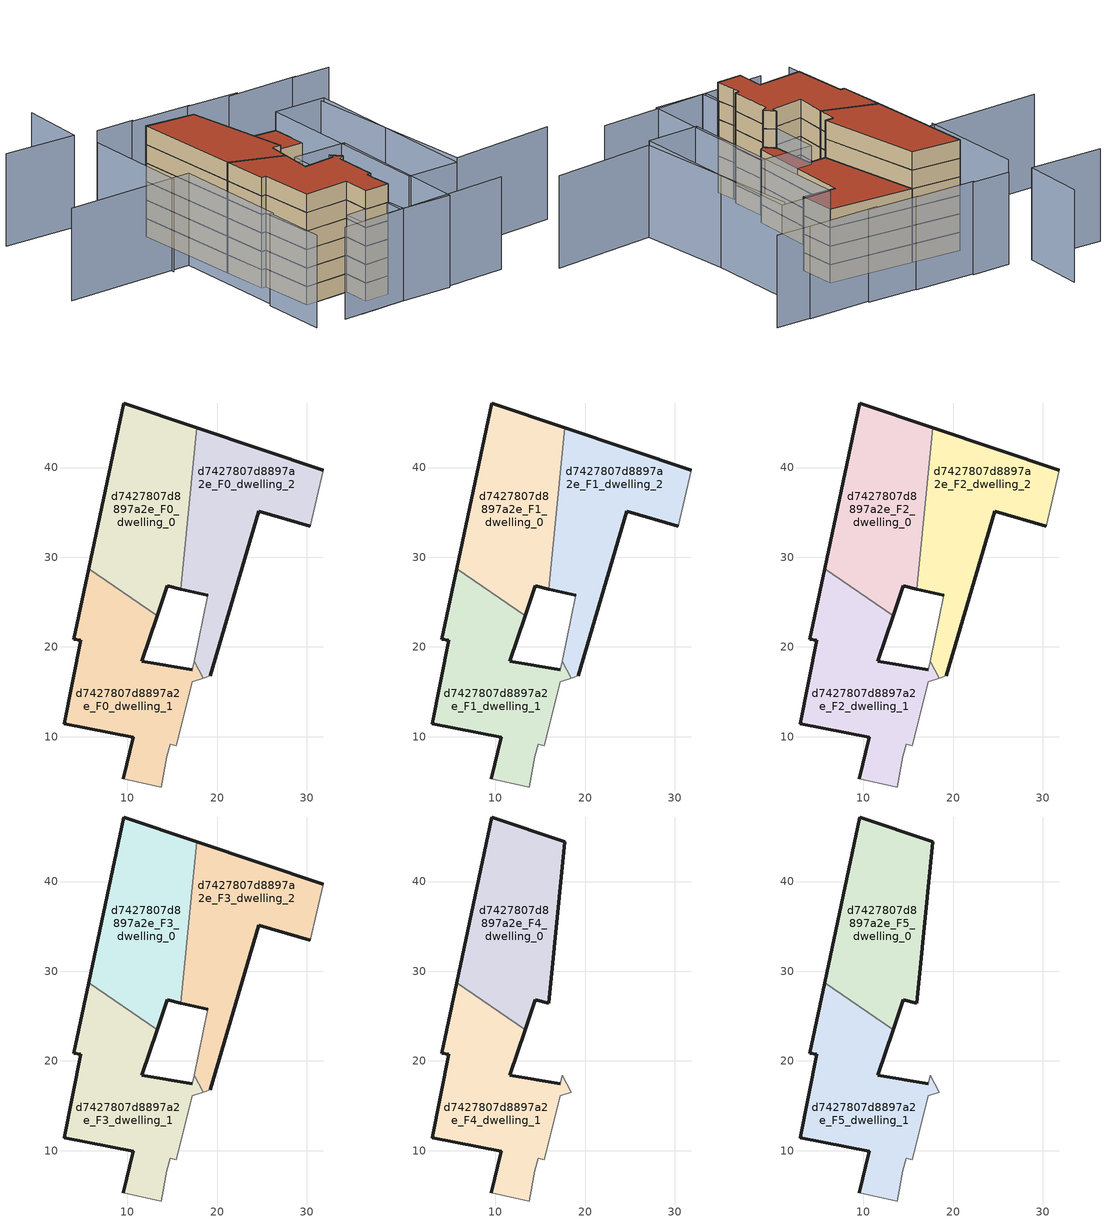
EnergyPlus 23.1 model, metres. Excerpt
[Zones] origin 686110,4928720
d7427807d8897a2e_F0_dwelling_0
 floor ground (EU_floor_Construction): 15.96,26.46 17.75,44.44 9.62,47.19 5.7,28.69 13.31,23.49 14.42,26.8 z0
 wall outside (EU_wall_Construction): 15.96,26.46 14.42,26.8 13.31,23.49 / 5.7,28.69 9.62,47.19 17.75,44.44 z0:3
 wall to d7427807d8897a2e_F0_dwelling_2 (EU_wall_Construction): 17.75,44.44 15.96,26.46 z0:3
 wall to d7427807d8897a2e_F0_dwelling_1 (EU_wall_Construction): 13.31,23.49 5.7,28.69 z0:3
d7427807d8897a2e_F0_dwelling_1
 floor ground (EU_floor_Construction): 13.79,4.39 14.39,7.75 14.79,9.13 15.45,8.98 17.24,16.14 18.45,16.53 17.45,18.39 17.26,17.48 11.61,18.42 13.31,23.49 5.7,28.69 4.04,20.87 4.81,20.72 2.98,11.44 10.68,9.94 9.52,5.32 z0
 wall outside (EU_wall_Construction): 13.31,23.49 11.61,18.42 17.26,17.48 / 9.52,5.32 10.68,9.94 2.98,11.44 4.81,20.72 4.04,20.87 5.7,28.69 z0:3
 wall adiabatic (EU_wall_Construction): 17.26,17.48 17.45,18.39 / 18.45,16.53 17.24,16.14 15.45,8.98 14.79,9.13 14.39,7.75 13.79,4.39 9.52,5.32 z0:3
 wall to d7427807d8897a2e_F0_dwelling_2 (EU_wall_Construction): 17.45,18.39 18.45,16.53 z0:3
d7427807d8897a2e_F0_dwelling_2
 floor ground (EU_floor_Construction): 19.24,16.78 24.67,35.12 30.38,33.43 31.82,39.67 17.75,44.44 15.96,26.46 18.96,25.77 17.45,18.39 18.45,16.53 z0
 wall outside (EU_wall_Construction): 30.38,33.43 24.67,35.12 19.24,16.78 / 18.96,25.77 15.96,26.46 / 17.75,44.44 31.82,39.67 z0:3
 wall adiabatic (EU_wall_Construction): 19.24,16.78 18.45,16.53 / 17.45,18.39 18.96,25.77 / 31.82,39.67 30.38,33.43 z0:3
d7427807d8897a2e_F1_dwelling_0
 floor to d7427807d8897a2e_F0_dwelling_0 (EU_floor_Construction): 15.96,26.46 17.75,44.44 9.62,47.19 5.7,28.69 13.31,23.49 14.42,26.8 z3
 wall outside (EU_wall_Construction): 15.96,26.46 14.42,26.8 13.31,23.49 / 5.7,28.69 9.62,47.19 17.75,44.44 z3:6
 wall to d7427807d8897a2e_F1_dwelling_2 (EU_wall_Construction): 17.75,44.44 15.96,26.46 z3:6
 wall to d7427807d8897a2e_F1_dwelling_1 (EU_wall_Construction): 13.31,23.49 5.7,28.69 z3:6
d7427807d8897a2e_F1_dwelling_1
 floor to d7427807d8897a2e_F0_dwelling_1 (EU_floor_Construction): 13.79,4.39 14.39,7.75 14.79,9.13 15.45,8.98 17.24,16.14 18.45,16.53 17.45,18.39 17.26,17.48 11.61,18.42 13.31,23.49 5.7,28.69 4.04,20.87 4.81,20.72 2.98,11.44 10.68,9.94 9.52,5.32 z3
 wall outside (EU_wall_Construction): 13.31,23.49 11.61,18.42 17.26,17.48 / 9.52,5.32 10.68,9.94 2.98,11.44 4.81,20.72 4.04,20.87 5.7,28.69 z3:6
 wall adiabatic (EU_wall_Construction): 17.26,17.48 17.45,18.39 / 18.45,16.53 17.24,16.14 15.45,8.98 14.79,9.13 14.39,7.75 13.79,4.39 9.52,5.32 z3:6
 wall to d7427807d8897a2e_F1_dwelling_2 (EU_wall_Construction): 17.45,18.39 18.45,16.53 z3:6
d7427807d8897a2e_F1_dwelling_2
 floor to d7427807d8897a2e_F0_dwelling_2 (EU_floor_Construction): 19.24,16.78 24.67,35.12 30.38,33.43 31.82,39.67 17.75,44.44 15.96,26.46 18.96,25.77 17.45,18.39 18.45,16.53 z3
 wall outside (EU_wall_Construction): 30.38,33.43 24.67,35.12 19.24,16.78 / 18.96,25.77 15.96,26.46 / 17.75,44.44 31.82,39.67 z3:6
 wall adiabatic (EU_wall_Construction): 19.24,16.78 18.45,16.53 / 17.45,18.39 18.96,25.77 / 31.82,39.67 30.38,33.43 z3:6
d7427807d8897a2e_F2_dwelling_0
 floor to d7427807d8897a2e_F1_dwelling_0 (EU_floor_Construction): 15.96,26.46 17.75,44.44 9.62,47.19 5.7,28.69 13.31,23.49 14.42,26.8 z6
 wall outside (EU_wall_Construction): 15.96,26.46 14.42,26.8 13.31,23.49 / 5.7,28.69 9.62,47.19 17.75,44.44 z6:9
 wall to d7427807d8897a2e_F2_dwelling_2 (EU_wall_Construction): 17.75,44.44 15.96,26.46 z6:9
 wall to d7427807d8897a2e_F2_dwelling_1 (EU_wall_Construction): 13.31,23.49 5.7,28.69 z6:9
d7427807d8897a2e_F2_dwelling_1
 floor to d7427807d8897a2e_F1_dwelling_1 (EU_floor_Construction): 13.79,4.39 14.39,7.75 14.79,9.13 15.45,8.98 17.24,16.14 18.45,16.53 17.45,18.39 17.26,17.48 11.61,18.42 13.31,23.49 5.7,28.69 4.04,20.87 4.81,20.72 2.98,11.44 10.68,9.94 9.52,5.32 z6
 wall outside (EU_wall_Construction): 13.31,23.49 11.61,18.42 17.26,17.48 / 9.52,5.32 10.68,9.94 2.98,11.44 4.81,20.72 4.04,20.87 5.7,28.69 z6:9
 wall adiabatic (EU_wall_Construction): 17.26,17.48 17.45,18.39 / 18.45,16.53 17.24,16.14 15.45,8.98 14.79,9.13 14.39,7.75 13.79,4.39 9.52,5.32 z6:9
 wall to d7427807d8897a2e_F2_dwelling_2 (EU_wall_Construction): 17.45,18.39 18.45,16.53 z6:9
d7427807d8897a2e_F2_dwelling_2
 floor to d7427807d8897a2e_F1_dwelling_2 (EU_floor_Construction): 19.24,16.78 24.67,35.12 30.38,33.43 31.82,39.67 17.75,44.44 15.96,26.46 18.96,25.77 17.45,18.39 18.45,16.53 z6
 wall outside (EU_wall_Construction): 30.38,33.43 24.67,35.12 19.24,16.78 / 18.96,25.77 15.96,26.46 / 17.75,44.44 31.82,39.67 z6:9
 wall adiabatic (EU_wall_Construction): 19.24,16.78 18.45,16.53 / 17.45,18.39 18.96,25.77 / 31.82,39.67 30.38,33.43 z6:9
d7427807d8897a2e_F3_dwelling_0
 floor to d7427807d8897a2e_F2_dwelling_0 (EU_floor_Construction): 15.96,26.46 17.75,44.44 9.62,47.19 5.7,28.69 13.31,23.49 14.42,26.8 z9
 wall outside (EU_wall_Construction): 15.96,26.46 14.42,26.8 13.31,23.49 / 5.7,28.69 9.62,47.19 17.75,44.44 z9:12
 wall to d7427807d8897a2e_F3_dwelling_2 (EU_wall_Construction): 17.75,44.44 15.96,26.46 z9:12
 wall to d7427807d8897a2e_F3_dwelling_1 (EU_wall_Construction): 13.31,23.49 5.7,28.69 z9:12
d7427807d8897a2e_F3_dwelling_1
 floor to d7427807d8897a2e_F2_dwelling_1 (EU_floor_Construction): 13.79,4.39 14.39,7.75 14.79,9.13 15.45,8.98 17.24,16.14 18.45,16.53 17.45,18.39 17.26,17.48 11.61,18.42 13.31,23.49 5.7,28.69 4.04,20.87 4.81,20.72 2.98,11.44 10.68,9.94 9.52,5.32 z9
 wall outside (EU_wall_Construction): 13.31,23.49 11.61,18.42 17.26,17.48 / 9.52,5.32 10.68,9.94 2.98,11.44 4.81,20.72 4.04,20.87 5.7,28.69 z9:12
 wall adiabatic (EU_wall_Construction): 17.26,17.48 17.45,18.39 / 18.45,16.53 17.24,16.14 15.45,8.98 14.79,9.13 14.39,7.75 13.79,4.39 9.52,5.32 z9:12
 wall to d7427807d8897a2e_F3_dwelling_2 (EU_wall_Construction): 17.45,18.39 18.45,16.53 z9:12
d7427807d8897a2e_F3_dwelling_2
 floor to d7427807d8897a2e_F2_dwelling_2 (EU_floor_Construction): 19.24,16.78 24.67,35.12 30.38,33.43 31.82,39.67 17.75,44.44 15.96,26.46 18.96,25.77 17.45,18.39 18.45,16.53 z9
 wall outside (EU_wall_Construction): 30.38,33.43 24.67,35.12 19.24,16.78 / 18.96,25.77 15.96,26.46 / 17.75,44.44 31.82,39.67 z9:12
 wall adiabatic (EU_wall_Construction): 19.24,16.78 18.45,16.53 / 17.45,18.39 18.96,25.77 / 31.82,39.67 30.38,33.43 z9:12
 roof outside (EU_roof_Construction): 31.82,39.67 30.38,33.43 24.67,35.12 19.24,16.78 18.45,16.53 17.45,18.39 18.96,25.77 15.96,26.46 17.75,44.44 z12
d7427807d8897a2e_F4_dwelling_0
 floor to d7427807d8897a2e_F3_dwelling_0 (EU_floor_Construction): 15.96,26.46 17.75,44.44 9.62,47.19 5.7,28.69 13.31,23.49 14.42,26.8 z12
 wall outside (EU_wall_Construction): 5.7,28.69 9.62,47.19 17.75,44.44 15.96,26.46 14.42,26.8 13.31,23.49 z12:15
 wall to d7427807d8897a2e_F4_dwelling_1 (EU_wall_Construction): 13.31,23.49 5.7,28.69 z12:15
d7427807d8897a2e_F4_dwelling_1
 floor to d7427807d8897a2e_F3_dwelling_1 (EU_floor_Construction): 13.79,4.39 14.39,7.75 14.79,9.13 15.45,8.98 17.24,16.14 18.45,16.53 17.45,18.39 17.26,17.48 11.61,18.42 13.31,23.49 5.7,28.69 4.04,20.87 4.81,20.72 2.98,11.44 10.68,9.94 9.52,5.32 z12
 wall outside (EU_wall_Construction): 13.31,23.49 11.61,18.42 17.26,17.48 / 9.52,5.32 10.68,9.94 2.98,11.44 4.81,20.72 4.04,20.87 5.7,28.69 z12:15
 wall adiabatic (EU_wall_Construction): 17.26,17.48 17.45,18.39 18.45,16.53 17.24,16.14 15.45,8.98 14.79,9.13 14.39,7.75 13.79,4.39 9.52,5.32 z12:15
d7427807d8897a2e_F5_dwelling_0
 floor to d7427807d8897a2e_F4_dwelling_0 (EU_floor_Construction): 15.96,26.46 17.75,44.44 9.62,47.19 5.7,28.69 13.31,23.49 14.42,26.8 z15
 wall outside (EU_wall_Construction): 5.7,28.69 9.62,47.19 17.75,44.44 15.96,26.46 14.42,26.8 13.31,23.49 z15:18
 wall to d7427807d8897a2e_F5_dwelling_1 (EU_wall_Construction): 13.31,23.49 5.7,28.69 z15:18
 roof outside (EU_roof_Construction): 17.75,44.44 15.96,26.46 14.42,26.8 13.31,23.49 5.7,28.69 9.62,47.19 z18
d7427807d8897a2e_F5_dwelling_1
 floor to d7427807d8897a2e_F4_dwelling_1 (EU_floor_Construction): 13.79,4.39 14.39,7.75 14.79,9.13 15.45,8.98 17.24,16.14 18.45,16.53 17.45,18.39 17.26,17.48 11.61,18.42 13.31,23.49 5.7,28.69 4.04,20.87 4.81,20.72 2.98,11.44 10.68,9.94 9.52,5.32 z15
 wall outside (EU_wall_Construction): 13.31,23.49 11.61,18.42 17.26,17.48 / 9.52,5.32 10.68,9.94 2.98,11.44 4.81,20.72 4.04,20.87 5.7,28.69 z15:18
 wall adiabatic (EU_wall_Construction): 17.26,17.48 17.45,18.39 18.45,16.53 17.24,16.14 15.45,8.98 14.79,9.13 14.39,7.75 13.79,4.39 9.52,5.32 z15:18
 roof outside (EU_roof_Construction): 13.31,23.49 11.61,18.42 17.26,17.48 17.45,18.39 18.45,16.53 17.24,16.14 15.45,8.98 14.79,9.13 14.39,7.75 13.79,4.39 9.52,5.32 10.68,9.94 2.98,11.44 4.81,20.72 4.04,20.87 5.7,28.69 z18
shading: 2.02,3.39 32.11,-2.94 / -0.59,15.62 -3.21,4.83 / 52.02,3.73 34.1,6.97 / 34.1,6.97 39.53,37.02 / -17.28,40.47 4.57,35.19 / 4.57,35.19 -0.22,15.37 / 5.69,53.28 1.25,35.44 / 9.02,68.47 5.98,58 / 5.98,58 -6.24,61.55 / 15.99,54.62 9.5,56.36 / 50.63,44.16 44.09,46.03 / 44.76,45.86 32.48,49.02 / 34.24,48.86 25.4,51.47 / 25.89,51.5 15.58,54.42 / 13.19,1.04 5.2,2.72 / 5.2,2.72 5.93,6.19 / 5.93,6.19 13.92,4.51 / 13.92,4.51 13.19,1.04 / 28.4,24.04 21.68,-1.22 / 21.68,-1.22 12.64,1.19 / 12.64,1.19 19.37,26.45 / 19.37,26.45 28.4,24.04 / 23.82,8.12 31.82,39.67 / 31.82,39.67 40.66,37.43 / 40.66,37.43 32.66,5.88 / 32.66,5.88 23.82,8.12 z0:15
[Building]
EU S2 Campaign: North Axis=0; Terrain=City; Solar Distribution=FullExterior
[Site:Location]
Bologna: Latitude=44.5; Longitude=11.25; Time Zone=1; Elevation=37
[SizingPeriod:WeatherFileDays]
AnnualSizingPeriod: Begin Month=1; Begin Day of Month=1; End Month=12; End Day of Month=31; Day of Week for Start Day=Monday; Use Weather File Daylight Saving Period=No; Use Weather File Rain and Snow Indicators=No
[MATERIAL]
EU_InternalMass_Material: Roughness=MediumRough; Thickness=0.1; Conductivity=1; Density=1800; Specific Heat=900; Thermal Absorptance=0.9; Solar Absorptance=0.7; Visible Absorptance=0.7
[MATERIAL:NOMASS] Roughness=MediumRough; Thermal Absorptance=0.9; Solar Absorptance=0.7; Visible Absorptance=0.7
Name | Thermal Resistance
EU_wall_NoMass | 0.905828
EU_roof_NoMass | 0.37593
EU_floor_NoMass | 0.67114
[CONSTRUCTION]
EU_wall_Construction: EU_wall_NoMass
EU_roof_Construction: EU_roof_NoMass
EU_floor_Construction: EU_floor_NoMass
EU_InternalMass_Construction: EU_InternalMass_Material
[ZONE] Type=1; Multiplier=1; Ceiling Height=autocalculate; Floor Area=autocalculate; Part of Total Floor Area=Yes
Name | Volume
d7427807d8897a2e_F0_dwelling_0; d7427807d8897a2e_F1_dwelling_0; d7427807d8897a2e_F2_dwelling_0; d7427807d8897a2e_F3_dwelling_0; d7427807d8897a2e_F4_dwelling_0; d7427807d8897a2e_F5_dwelling_0 | 570.88
d7427807d8897a2e_F0_dwelling_1 | 570.863
d7427807d8897a2e_F1_dwelling_1; d7427807d8897a2e_F2_dwelling_1; d7427807d8897a2e_F3_dwelling_1; d7427807d8897a2e_F4_dwelling_1; d7427807d8897a2e_F5_dwelling_1 | 570.864
d7427807d8897a2e_F0_dwelling_2 | 570.882
d7427807d8897a2e_F1_dwelling_2; d7427807d8897a2e_F2_dwelling_2; d7427807d8897a2e_F3_dwelling_2 | 570.881
[INTERNALMASS] Construction=EU_InternalMass_Construction
Name | Zone or ZoneList | Surface Area
d7427807d8897a2e_F0_dwelling_0_EU_InternalMass | d7427807d8897a2e_F0_dwelling_0 | 190.293
d7427807d8897a2e_F0_dwelling_1_EU_InternalMass | d7427807d8897a2e_F0_dwelling_1 | 190.288
d7427807d8897a2e_F0_dwelling_2_EU_InternalMass | d7427807d8897a2e_F0_dwelling_2 | 190.294
d7427807d8897a2e_F1_dwelling_0_EU_InternalMass | d7427807d8897a2e_F1_dwelling_0 | 190.293
d7427807d8897a2e_F1_dwelling_1_EU_InternalMass | d7427807d8897a2e_F1_dwelling_1 | 190.288
d7427807d8897a2e_F1_dwelling_2_EU_InternalMass | d7427807d8897a2e_F1_dwelling_2 | 190.294
d7427807d8897a2e_F2_dwelling_0_EU_InternalMass | d7427807d8897a2e_F2_dwelling_0 | 190.293
d7427807d8897a2e_F2_dwelling_1_EU_InternalMass | d7427807d8897a2e_F2_dwelling_1 | 190.288
d7427807d8897a2e_F2_dwelling_2_EU_InternalMass | d7427807d8897a2e_F2_dwelling_2 | 190.294
d7427807d8897a2e_F3_dwelling_0_EU_InternalMass | d7427807d8897a2e_F3_dwelling_0 | 190.293
d7427807d8897a2e_F3_dwelling_1_EU_InternalMass | d7427807d8897a2e_F3_dwelling_1 | 190.288
d7427807d8897a2e_F3_dwelling_2_EU_InternalMass | d7427807d8897a2e_F3_dwelling_2 | 190.294
d7427807d8897a2e_F4_dwelling_0_EU_InternalMass | d7427807d8897a2e_F4_dwelling_0 | 294.976
d7427807d8897a2e_F4_dwelling_1_EU_InternalMass | d7427807d8897a2e_F4_dwelling_1 | 275.912
d7427807d8897a2e_F5_dwelling_0_EU_InternalMass | d7427807d8897a2e_F5_dwelling_0 | 294.976
d7427807d8897a2e_F5_dwelling_1_EU_InternalMass | d7427807d8897a2e_F5_dwelling_1 | 275.912
[OTHEREQUIPMENT] Fuel Type=Electricity; Design Level Calculation Method=Watts/Area; Power per Zone Floor Area=1; Fraction Latent=0; Fraction Radiant=0; Fraction Lost=0; Carbon Dioxide Generation Rate=0; EndUse Subcategory=EU_Step8_InternalGains
Name | Zone or ZoneList or Space or SpaceList | Schedule
EU_Step8_InternalGain_d7427807d8897a2e_F0_dwelling_0_f000 | d7427807d8897a2e_F0_dwelling_0 | EU_Step8_GainSchedule_d7427807d8897a2e_F0_dwelling_0_f000
EU_Step8_InternalGain_d7427807d8897a2e_F0_dwelling_1_f000 | d7427807d8897a2e_F0_dwelling_1 | EU_Step8_GainSchedule_d7427807d8897a2e_F0_dwelling_1_f000
EU_Step8_InternalGain_d7427807d8897a2e_F0_dwelling_2_f000 | d7427807d8897a2e_F0_dwelling_2 | EU_Step8_GainSchedule_d7427807d8897a2e_F0_dwelling_2_f000
EU_Step8_InternalGain_d7427807d8897a2e_F1_dwelling_0_f000 | d7427807d8897a2e_F1_dwelling_0 | EU_Step8_GainSchedule_d7427807d8897a2e_F1_dwelling_0_f000
EU_Step8_InternalGain_d7427807d8897a2e_F1_dwelling_1_f000 | d7427807d8897a2e_F1_dwelling_1 | EU_Step8_GainSchedule_d7427807d8897a2e_F1_dwelling_1_f000
EU_Step8_InternalGain_d7427807d8897a2e_F1_dwelling_2_f000 | d7427807d8897a2e_F1_dwelling_2 | EU_Step8_GainSchedule_d7427807d8897a2e_F1_dwelling_2_f000
EU_Step8_InternalGain_d7427807d8897a2e_F2_dwelling_0_f000 | d7427807d8897a2e_F2_dwelling_0 | EU_Step8_GainSchedule_d7427807d8897a2e_F2_dwelling_0_f000
EU_Step8_InternalGain_d7427807d8897a2e_F2_dwelling_1_f000 | d7427807d8897a2e_F2_dwelling_1 | EU_Step8_GainSchedule_d7427807d8897a2e_F2_dwelling_1_f000
EU_Step8_InternalGain_d7427807d8897a2e_F2_dwelling_2_f000 | d7427807d8897a2e_F2_dwelling_2 | EU_Step8_GainSchedule_d7427807d8897a2e_F2_dwelling_2_f000
EU_Step8_InternalGain_d7427807d8897a2e_F3_dwelling_0_f000 | d7427807d8897a2e_F3_dwelling_0 | EU_Step8_GainSchedule_d7427807d8897a2e_F3_dwelling_0_f000
EU_Step8_InternalGain_d7427807d8897a2e_F3_dwelling_1_f000 | d7427807d8897a2e_F3_dwelling_1 | EU_Step8_GainSchedule_d7427807d8897a2e_F3_dwelling_1_f000
EU_Step8_InternalGain_d7427807d8897a2e_F3_dwelling_2_f000 | d7427807d8897a2e_F3_dwelling_2 | EU_Step8_GainSchedule_d7427807d8897a2e_F3_dwelling_2_f000
EU_Step8_InternalGain_d7427807d8897a2e_F4_dwelling_0_f000 | d7427807d8897a2e_F4_dwelling_0 | EU_Step8_GainSchedule_d7427807d8897a2e_F4_dwelling_0_f000
EU_Step8_InternalGain_d7427807d8897a2e_F4_dwelling_1_f000 | d7427807d8897a2e_F4_dwelling_1 | EU_Step8_GainSchedule_d7427807d8897a2e_F4_dwelling_1_f000
EU_Step8_InternalGain_d7427807d8897a2e_F5_dwelling_0_f000 | d7427807d8897a2e_F5_dwelling_0 | EU_Step8_GainSchedule_d7427807d8897a2e_F5_dwelling_0_f000
EU_Step8_InternalGain_d7427807d8897a2e_F5_dwelling_1_f000 | d7427807d8897a2e_F5_dwelling_1 | EU_Step8_GainSchedule_d7427807d8897a2e_F5_dwelling_1_f000
[ZONEVENTILATION:DESIGNFLOWRATE] Schedule=EU_AlwaysOn; Design Flow Rate Calculation Method=AirChanges/Hour; Air Changes per Hour=0.73129; Ventilation Type=Natural; Fan Pressure Rise=0; Fan Total Efficiency=1; Constant Term Coefficient=1; Temperature Term Coefficient=0; Velocity Term Coefficient=0; Velocity Squared Term Coefficient=0; Minimum Indoor Temperature=-100; Maximum Indoor Temperature=100; Delta Temperature=-100; Minimum Outdoor Temperature=-100; Maximum Outdoor Temperature=100; Maximum Wind Speed=40
Name | Zone or ZoneList or Space or SpaceList
EU_ConstantAir_d7427807d8897a2e_F0_dwelling_0 | d7427807d8897a2e_F0_dwelling_0
EU_ConstantAir_d7427807d8897a2e_F0_dwelling_1 | d7427807d8897a2e_F0_dwelling_1
EU_ConstantAir_d7427807d8897a2e_F0_dwelling_2 | d7427807d8897a2e_F0_dwelling_2
EU_ConstantAir_d7427807d8897a2e_F1_dwelling_0 | d7427807d8897a2e_F1_dwelling_0
EU_ConstantAir_d7427807d8897a2e_F1_dwelling_1 | d7427807d8897a2e_F1_dwelling_1
EU_ConstantAir_d7427807d8897a2e_F1_dwelling_2 | d7427807d8897a2e_F1_dwelling_2
EU_ConstantAir_d7427807d8897a2e_F2_dwelling_0 | d7427807d8897a2e_F2_dwelling_0
EU_ConstantAir_d7427807d8897a2e_F2_dwelling_1 | d7427807d8897a2e_F2_dwelling_1
EU_ConstantAir_d7427807d8897a2e_F2_dwelling_2 | d7427807d8897a2e_F2_dwelling_2
EU_ConstantAir_d7427807d8897a2e_F3_dwelling_0 | d7427807d8897a2e_F3_dwelling_0
EU_ConstantAir_d7427807d8897a2e_F3_dwelling_1 | d7427807d8897a2e_F3_dwelling_1
EU_ConstantAir_d7427807d8897a2e_F3_dwelling_2 | d7427807d8897a2e_F3_dwelling_2
EU_ConstantAir_d7427807d8897a2e_F4_dwelling_0 | d7427807d8897a2e_F4_dwelling_0
EU_ConstantAir_d7427807d8897a2e_F4_dwelling_1 | d7427807d8897a2e_F4_dwelling_1
EU_ConstantAir_d7427807d8897a2e_F5_dwelling_0 | d7427807d8897a2e_F5_dwelling_0
EU_ConstantAir_d7427807d8897a2e_F5_dwelling_1 | d7427807d8897a2e_F5_dwelling_1
[SIZING:ZONE] Zone Cooling Design Supply Air Temperature Input Method=SupplyAirTemperature; Zone Cooling Design Supply Air Temperature=13; Zone Heating Design Supply Air Temperature Input Method=SupplyAirTemperature; Zone Heating Design Supply Air Temperature=50; Zone Cooling Design Supply Air Humidity Ratio=0.008; Zone Heating Design Supply Air Humidity Ratio=0.008; Cooling Design Air Flow Method=DesignDay; Cooling Design Air Flow Rate=0; Cooling Minimum Air Flow per Zone Floor Area=0.000762; Cooling Minimum Air Flow=0; Cooling Minimum Air Flow Fraction=0.2; Heating Design Air Flow Method=DesignDay; Heating Design Air Flow Rate=0; Heating Maximum Air Flow per Zone Floor Area=0.002032; Heating Maximum Air Flow=0.141576; Heating Maximum Air Flow Fraction=0.3; Account for Dedicated Outdoor Air System=No; Dedicated Outdoor Air System Control Strategy=NeutralSupplyAir; Dedicated Outdoor Air Low Setpoint Temperature for Design=autosize; Dedicated Outdoor Air High Setpoint Temperature for Design=autosize; Zone Load Sizing Method=Sensible Load Only No Latent Load; Zone Latent Cooling Design Supply Air Humidity Ratio Input Method=HumidityRatioDifference; Zone Cooling Design Supply Air Humidity Ratio Difference=0.005; Zone Latent Heating Design Supply Air Humidity Ratio Input Method=HumidityRatioDifference; Zone Humidification Design Supply Air Humidity Ratio Difference=0.005
d7427807d8897a2e_F0_dwelling_0; d7427807d8897a2e_F0_dwelling_1; d7427807d8897a2e_F0_dwelling_2; d7427807d8897a2e_F1_dwelling_0; d7427807d8897a2e_F1_dwelling_1; d7427807d8897a2e_F1_dwelling_2; d7427807d8897a2e_F2_dwelling_0; d7427807d8897a2e_F2_dwelling_1; d7427807d8897a2e_F2_dwelling_2; d7427807d8897a2e_F3_dwelling_0; d7427807d8897a2e_F3_dwelling_1; d7427807d8897a2e_F3_dwelling_2; d7427807d8897a2e_F4_dwelling_0; d7427807d8897a2e_F4_dwelling_1; d7427807d8897a2e_F5_dwelling_0; d7427807d8897a2e_F5_dwelling_1
[ThermostatSetpoint:DualSetpoint] Heating Setpoint Temperature Schedule=HVACTemplate-Always 20; Cooling Setpoint Temperature Schedule=HVACTemplate-Always 50
EU_HeatOnly_d7427807d8897a2e_F0_dwelling_0 Dual SP Control; EU_HeatOnly_d7427807d8897a2e_F0_dwelling_1 Dual SP Control; EU_HeatOnly_d7427807d8897a2e_F0_dwelling_2 Dual SP Control; EU_HeatOnly_d7427807d8897a2e_F1_dwelling_0 Dual SP Control; EU_HeatOnly_d7427807d8897a2e_F1_dwelling_1 Dual SP Control; EU_HeatOnly_d7427807d8897a2e_F1_dwelling_2 Dual SP Control; EU_HeatOnly_d7427807d8897a2e_F2_dwelling_0 Dual SP Control; EU_HeatOnly_d7427807d8897a2e_F2_dwelling_1 Dual SP Control; EU_HeatOnly_d7427807d8897a2e_F2_dwelling_2 Dual SP Control; EU_HeatOnly_d7427807d8897a2e_F3_dwelling_0 Dual SP Control; EU_HeatOnly_d7427807d8897a2e_F3_dwelling_1 Dual SP Control; EU_HeatOnly_d7427807d8897a2e_F3_dwelling_2 Dual SP Control; EU_HeatOnly_d7427807d8897a2e_F4_dwelling_0 Dual SP Control; EU_HeatOnly_d7427807d8897a2e_F4_dwelling_1 Dual SP Control; EU_HeatOnly_d7427807d8897a2e_F5_dwelling_0 Dual SP Control; EU_HeatOnly_d7427807d8897a2e_F5_dwelling_1 Dual SP Control
[ZoneControl:Thermostat] Control Type Schedule=HVACTemplate-Always 4
Name | Zone or ZoneList | Control
d7427807d8897a2e_F0_dwelling_0 Thermostat | d7427807d8897a2e_F0_dwelling_0 | EU_HeatOnly_d7427807d8897a2e_F0_dwelling_0 Dual SP Control
d7427807d8897a2e_F0_dwelling_1 Thermostat | d7427807d8897a2e_F0_dwelling_1 | EU_HeatOnly_d7427807d8897a2e_F0_dwelling_1 Dual SP Control
d7427807d8897a2e_F0_dwelling_2 Thermostat | d7427807d8897a2e_F0_dwelling_2 | EU_HeatOnly_d7427807d8897a2e_F0_dwelling_2 Dual SP Control
d7427807d8897a2e_F1_dwelling_0 Thermostat | d7427807d8897a2e_F1_dwelling_0 | EU_HeatOnly_d7427807d8897a2e_F1_dwelling_0 Dual SP Control
d7427807d8897a2e_F1_dwelling_1 Thermostat | d7427807d8897a2e_F1_dwelling_1 | EU_HeatOnly_d7427807d8897a2e_F1_dwelling_1 Dual SP Control
d7427807d8897a2e_F1_dwelling_2 Thermostat | d7427807d8897a2e_F1_dwelling_2 | EU_HeatOnly_d7427807d8897a2e_F1_dwelling_2 Dual SP Control
d7427807d8897a2e_F2_dwelling_0 Thermostat | d7427807d8897a2e_F2_dwelling_0 | EU_HeatOnly_d7427807d8897a2e_F2_dwelling_0 Dual SP Control
d7427807d8897a2e_F2_dwelling_1 Thermostat | d7427807d8897a2e_F2_dwelling_1 | EU_HeatOnly_d7427807d8897a2e_F2_dwelling_1 Dual SP Control
d7427807d8897a2e_F2_dwelling_2 Thermostat | d7427807d8897a2e_F2_dwelling_2 | EU_HeatOnly_d7427807d8897a2e_F2_dwelling_2 Dual SP Control
d7427807d8897a2e_F3_dwelling_0 Thermostat | d7427807d8897a2e_F3_dwelling_0 | EU_HeatOnly_d7427807d8897a2e_F3_dwelling_0 Dual SP Control
d7427807d8897a2e_F3_dwelling_1 Thermostat | d7427807d8897a2e_F3_dwelling_1 | EU_HeatOnly_d7427807d8897a2e_F3_dwelling_1 Dual SP Control
d7427807d8897a2e_F3_dwelling_2 Thermostat | d7427807d8897a2e_F3_dwelling_2 | EU_HeatOnly_d7427807d8897a2e_F3_dwelling_2 Dual SP Control
d7427807d8897a2e_F4_dwelling_0 Thermostat | d7427807d8897a2e_F4_dwelling_0 | EU_HeatOnly_d7427807d8897a2e_F4_dwelling_0 Dual SP Control
d7427807d8897a2e_F4_dwelling_1 Thermostat | d7427807d8897a2e_F4_dwelling_1 | EU_HeatOnly_d7427807d8897a2e_F4_dwelling_1 Dual SP Control
d7427807d8897a2e_F5_dwelling_0 Thermostat | d7427807d8897a2e_F5_dwelling_0 | EU_HeatOnly_d7427807d8897a2e_F5_dwelling_0 Dual SP Control
d7427807d8897a2e_F5_dwelling_1 Thermostat | d7427807d8897a2e_F5_dwelling_1 | EU_HeatOnly_d7427807d8897a2e_F5_dwelling_1 Dual SP Control
[Zone equipment]
d7427807d8897a2e_F0_dwelling_0: d7427807d8897a2e_F0_dwelling_0 Ideal Loads Air System
d7427807d8897a2e_F0_dwelling_1: d7427807d8897a2e_F0_dwelling_1 Ideal Loads Air System
d7427807d8897a2e_F0_dwelling_2: d7427807d8897a2e_F0_dwelling_2 Ideal Loads Air System
d7427807d8897a2e_F1_dwelling_0: d7427807d8897a2e_F1_dwelling_0 Ideal Loads Air System
d7427807d8897a2e_F1_dwelling_1: d7427807d8897a2e_F1_dwelling_1 Ideal Loads Air System
d7427807d8897a2e_F1_dwelling_2: d7427807d8897a2e_F1_dwelling_2 Ideal Loads Air System
d7427807d8897a2e_F2_dwelling_0: d7427807d8897a2e_F2_dwelling_0 Ideal Loads Air System
d7427807d8897a2e_F2_dwelling_1: d7427807d8897a2e_F2_dwelling_1 Ideal Loads Air System
d7427807d8897a2e_F2_dwelling_2: d7427807d8897a2e_F2_dwelling_2 Ideal Loads Air System
d7427807d8897a2e_F3_dwelling_0: d7427807d8897a2e_F3_dwelling_0 Ideal Loads Air System
d7427807d8897a2e_F3_dwelling_1: d7427807d8897a2e_F3_dwelling_1 Ideal Loads Air System
d7427807d8897a2e_F3_dwelling_2: d7427807d8897a2e_F3_dwelling_2 Ideal Loads Air System
d7427807d8897a2e_F4_dwelling_0: d7427807d8897a2e_F4_dwelling_0 Ideal Loads Air System
d7427807d8897a2e_F4_dwelling_1: d7427807d8897a2e_F4_dwelling_1 Ideal Loads Air System
d7427807d8897a2e_F5_dwelling_0: d7427807d8897a2e_F5_dwelling_0 Ideal Loads Air System
d7427807d8897a2e_F5_dwelling_1: d7427807d8897a2e_F5_dwelling_1 Ideal Loads Air System
[ZoneHVAC:IdealLoadsAirSystem] Availability Schedule=EU_AlwaysOn; Maximum Heating Supply Air Temperature [C]=50; Minimum Cooling Supply Air Temperature [C]=13; Maximum Heating Supply Air Humidity Ratio [kg-H20/kg-air]=0.0156; Minimum Cooling Supply Air Humidity Ratio [kg-H20/kg-air]=0.0077; Heating Limit=NoLimit; Cooling Limit=NoLimit; Heating Availability Schedule=EU_AlwaysOn; Cooling Availability Schedule=EU_CoolingOff; Dehumidification Control Type=ConstantSensibleHeatRatio; Cooling Sensible Heat Ratio=0.7; Humidification Control Type=None; Demand Controlled Ventilation Type=None; Outdoor Air Economizer Type=NoEconomizer; Heat Recovery Type=None; Sensible Heat Recovery Effectiveness=0.7; Latent Heat Recovery Effectiveness=0.65
d7427807d8897a2e_F0_dwelling_0 Ideal Loads Air System; d7427807d8897a2e_F0_dwelling_1 Ideal Loads Air System; d7427807d8897a2e_F0_dwelling_2 Ideal Loads Air System; d7427807d8897a2e_F1_dwelling_0 Ideal Loads Air System; d7427807d8897a2e_F1_dwelling_1 Ideal Loads Air System; d7427807d8897a2e_F1_dwelling_2 Ideal Loads Air System; d7427807d8897a2e_F2_dwelling_0 Ideal Loads Air System; d7427807d8897a2e_F2_dwelling_1 Ideal Loads Air System; d7427807d8897a2e_F2_dwelling_2 Ideal Loads Air System; d7427807d8897a2e_F3_dwelling_0 Ideal Loads Air System; d7427807d8897a2e_F3_dwelling_1 Ideal Loads Air System; d7427807d8897a2e_F3_dwelling_2 Ideal Loads Air System; d7427807d8897a2e_F4_dwelling_0 Ideal Loads Air System; d7427807d8897a2e_F4_dwelling_1 Ideal Loads Air System; d7427807d8897a2e_F5_dwelling_0 Ideal Loads Air System; d7427807d8897a2e_F5_dwelling_1 Ideal Loads Air System
[SCHEDULE:CONSTANT]
Name | Hourly Value
EU_AlwaysOn | 1
EU_CoolingOff | 0
[SCHEDULE:FILE] Column Number=1; Rows to Skip at Top=0; Number of Hours of Data=8760; Column Separator=Comma; Interpolate to Timestep=No; Minutes per Item=60; Adjust Schedule for Daylight Savings=Yes
Name | File
EU_Step8_GainSchedule_d7427807d8897a2e_F0_dwelling_0_f000 | ../../schedules/d7427807d8897a2e/d7427807d8897a2e_F0_dwelling_0_f000_gain.csv
EU_Step8_GainSchedule_d7427807d8897a2e_F0_dwelling_1_f000 | ../../schedules/d7427807d8897a2e/d7427807d8897a2e_F0_dwelling_1_f000_gain.csv
EU_Step8_GainSchedule_d7427807d8897a2e_F0_dwelling_2_f000 | ../../schedules/d7427807d8897a2e/d7427807d8897a2e_F0_dwelling_2_f000_gain.csv
EU_Step8_GainSchedule_d7427807d8897a2e_F1_dwelling_0_f000 | ../../schedules/d7427807d8897a2e/d7427807d8897a2e_F1_dwelling_0_f000_gain.csv
EU_Step8_GainSchedule_d7427807d8897a2e_F1_dwelling_1_f000 | ../../schedules/d7427807d8897a2e/d7427807d8897a2e_F1_dwelling_1_f000_gain.csv
EU_Step8_GainSchedule_d7427807d8897a2e_F1_dwelling_2_f000 | ../../schedules/d7427807d8897a2e/d7427807d8897a2e_F1_dwelling_2_f000_gain.csv
EU_Step8_GainSchedule_d7427807d8897a2e_F2_dwelling_0_f000 | ../../schedules/d7427807d8897a2e/d7427807d8897a2e_F2_dwelling_0_f000_gain.csv
EU_Step8_GainSchedule_d7427807d8897a2e_F2_dwelling_1_f000 | ../../schedules/d7427807d8897a2e/d7427807d8897a2e_F2_dwelling_1_f000_gain.csv
EU_Step8_GainSchedule_d7427807d8897a2e_F2_dwelling_2_f000 | ../../schedules/d7427807d8897a2e/d7427807d8897a2e_F2_dwelling_2_f000_gain.csv
EU_Step8_GainSchedule_d7427807d8897a2e_F3_dwelling_0_f000 | ../../schedules/d7427807d8897a2e/d7427807d8897a2e_F3_dwelling_0_f000_gain.csv
EU_Step8_GainSchedule_d7427807d8897a2e_F3_dwelling_1_f000 | ../../schedules/d7427807d8897a2e/d7427807d8897a2e_F3_dwelling_1_f000_gain.csv
EU_Step8_GainSchedule_d7427807d8897a2e_F3_dwelling_2_f000 | ../../schedules/d7427807d8897a2e/d7427807d8897a2e_F3_dwelling_2_f000_gain.csv
EU_Step8_GainSchedule_d7427807d8897a2e_F4_dwelling_0_f000 | ../../schedules/d7427807d8897a2e/d7427807d8897a2e_F4_dwelling_0_f000_gain.csv
EU_Step8_GainSchedule_d7427807d8897a2e_F4_dwelling_1_f000 | ../../schedules/d7427807d8897a2e/d7427807d8897a2e_F4_dwelling_1_f000_gain.csv
EU_Step8_GainSchedule_d7427807d8897a2e_F5_dwelling_0_f000 | ../../schedules/d7427807d8897a2e/d7427807d8897a2e_F5_dwelling_0_f000_gain.csv
EU_Step8_GainSchedule_d7427807d8897a2e_F5_dwelling_1_f000 | ../../schedules/d7427807d8897a2e/d7427807d8897a2e_F5_dwelling_1_f000_gain.csv
[Schedule:Compact]
HVACTemplate-Always 20: Through: 12/31, For: AllDays, Until: 24:00, 20
HVACTemplate-Always 50: Through: 12/31, For: AllDays, Until: 24:00, 50
HVACTemplate-Always 4: Through: 12/31, For: AllDays, Until: 24:00, 4
